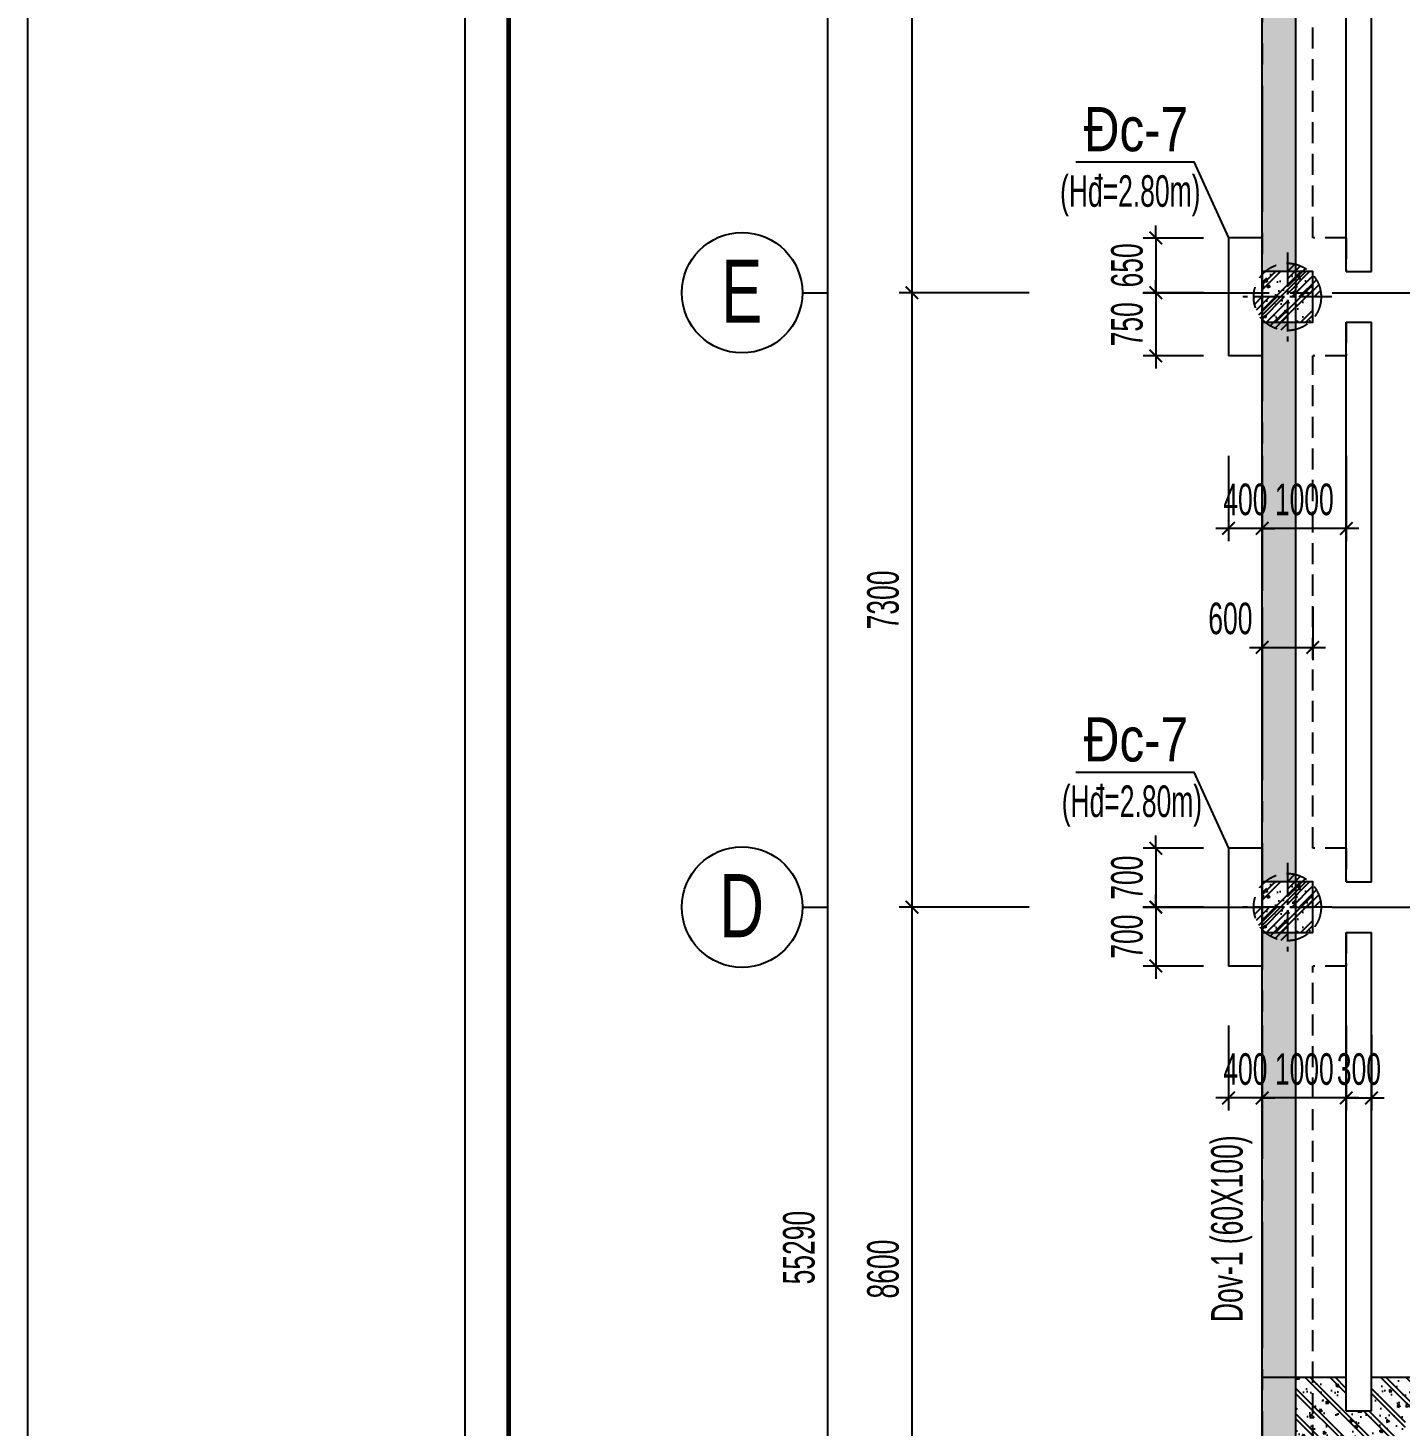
# Model space of a CAD drawing. Extents: x 1719887 to 1865417, y -150890 to 59748.
# Drawn here: x 1719887 to 1736186, y -93613 to -77002 of the extents above; entities that cross this region are included whole.
import ezdxf
from ezdxf.enums import TextEntityAlignment as Align

# ---------------------------------------------------------------- set-up
doc = ezdxf.new("R2010")
doc.units = 0
doc.header["$LTSCALE"] = 1000
doc.header["$MEASUREMENT"] = 0
doc.header["$PDMODE"] = 3
doc.linetypes.add('CENTER2', pattern=[1.125, 0.75, -0.125, 0.125, -0.125])
doc.linetypes.add('HIDDEN', pattern=[0.375, 0.25, -0.125])
doc.layers.get('0').update_dxf_attribs({"linetype": 'CONTINUOUS'})
doc.layers.get('Defpoints').update_dxf_attribs({"linetype": 'CONTINUOUS'})
for name, color, linetype in [('CDC-KHUNGTEN', 7, 'CONTINUOUS'), ('CDC.01.AXIS', 160, 'CENTER2'), ('CDC.02.DIM', 1, 'CONTINUOUS'), ('CDC.03.BORDER', 3, 'CONTINUOUS'), ('CDC.04.HIDDEN', 8, 'HIDDEN'), ('CDC.05.STEEL', 4, 'CONTINUOUS'), ('CDC.06.TEXT', 2, 'CONTINUOUS'), ('CDC.10.HATCH', 9, 'CONTINUOUS'), ('CDC.11.NOTE', 8, 'CONTINUOUS'), ('KCS_CHI', 1, 'CONTINUOUS')]:
    doc.layers.add(name, color=color, linetype=linetype)
doc.styles.add('ARIAL', font='arial.ttf', dxfattribs={"width": 0.6})
doc.dimstyles.new('D150', dxfattribs={"dimscale": 150, "dimtxt": 2.5, "dimasz": 1, "dimexe": 1, "dimexo": 0, "dimgap": 1, "dimtad": 1, "dimdec": 0, "dimdsep": 46, "dimtxsty": 'ARIAL', "dimblk": 'ARCHTICK', "dimcen": 1, "dimdle": 1, "dimclrd": 1, "dimclre": 1, "dimclrt": 2, "dimadec": 0, "dimazin": 0, "dimtfac": 0.00072, "dimtdec": 0, "dimtix": 1, "dimtmove": 2, "dimatfit": 3, "dimldrblk": 'ARCHTICK', "dimfxl": 1, "dimtolj": 1, "dimlwd": -1, "dimlwe": -1, "dimarcsym": 0})

# ---------------------------------------------------------------- blocks, each defined once
blk = doc.blocks.new('_ARCHTICK')
at = {"color": 0, "linetype": 'ByBlock', "const_width": 0.15}
blk.add_lwpolyline([(-0.5, -0.5), (0.5, 0.5)], dxfattribs=at)
blk = doc.blocks.new('*D14')
at = {"layer": 'CDC.02.DIM', "color": 1, "transparency": 16777216}
for p, q in [((1730388, -72698), (1730388, -80298)), ((1731781, -72848), (1730238, -72848)), ((1731781, -80148), (1730238, -80148))]:
    blk.add_line(p, q, dxfattribs=at)
at = {"layer": 'Defpoints', "color": 0, "transparency": 16777216}
for p in [(1731781, -72848), (1730388, -80148), (1731781, -80148)]:
    blk.add_point(p, dxfattribs=at)
at = {"layer": 'CDC.02.DIM', "color": 1, "transparency": 16777216, "xscale": 150, "yscale": 150, "zscale": 150}
for p, rotation in [((1730388, -72848), 90), ((1730388, -80148), 270)]:
    blk.add_blockref('_ARCHTICK', p, dxfattribs=dict(at, rotation=rotation))
at = {"layer": 'CDC.02.DIM', "color": 2, "transparency": 16777216, "insert": (1730046, -76498), "char_height": 375, "attachment_point": 5, "rotation": 90, "style": 'ARIAL'}
blk.add_mtext('\\A1;7300', dxfattribs=at)
blk = doc.blocks.new('*D16')
at = {"layer": 'CDC.02.DIM', "color": 1, "transparency": 16777216}
for p, q in [((1730388, -79998), (1730388, -87598)), ((1731781, -80148), (1730238, -80148)), ((1731781, -87448), (1730238, -87448))]:
    blk.add_line(p, q, dxfattribs=at)
at = {"layer": 'Defpoints', "color": 0, "transparency": 16777216}
for p in [(1731781, -80148), (1730388, -87448), (1731781, -87448)]:
    blk.add_point(p, dxfattribs=at)
at = {"layer": 'CDC.02.DIM', "color": 1, "transparency": 16777216, "xscale": 150, "yscale": 150, "zscale": 150}
for p, rotation in [((1730388, -80148), 90), ((1730388, -87448), 270)]:
    blk.add_blockref('_ARCHTICK', p, dxfattribs=dict(at, rotation=rotation))
at = {"layer": 'CDC.02.DIM', "color": 2, "transparency": 16777216, "insert": (1730046, -83798), "char_height": 375, "attachment_point": 5, "rotation": 90, "style": 'ARIAL'}
blk.add_mtext('\\A1;7300', dxfattribs=at)
blk = doc.blocks.new('*D17')
at = {"layer": 'CDC.02.DIM', "color": 1, "transparency": 16777216}
for p, q in [((1730388, -87298), (1730388, -96198)), ((1731781, -87448), (1730238, -87448)), ((1731781, -96048), (1730238, -96048))]:
    blk.add_line(p, q, dxfattribs=at)
at = {"layer": 'Defpoints', "color": 0, "transparency": 16777216}
for p in [(1731781, -87448), (1730388, -96048), (1731781, -96048)]:
    blk.add_point(p, dxfattribs=at)
at = {"layer": 'CDC.02.DIM', "color": 1, "transparency": 16777216, "xscale": 150, "yscale": 150, "zscale": 150}
for p, rotation in [((1730388, -87448), 90), ((1730388, -96048), 270)]:
    blk.add_blockref('_ARCHTICK', p, dxfattribs=dict(at, rotation=rotation))
at = {"layer": 'CDC.02.DIM', "color": 2, "transparency": 16777216, "insert": (1730046, -91748), "char_height": 375, "attachment_point": 5, "rotation": 90, "style": 'ARIAL'}
blk.add_mtext('\\A1;8600', dxfattribs=at)
blk = doc.blocks.new('*D20')
at = {"layer": 'CDC.02.DIM', "color": 1, "transparency": 16777216}
for p, q in [((1729388, -119288), (1729388, -63697)), ((1731781, -63847), (1729238, -63847)), ((1731781, -119138), (1729238, -119138))]:
    blk.add_line(p, q, dxfattribs=at)
at = {"layer": 'Defpoints', "color": 0, "transparency": 16777216}
for p in [(1729388, -63847), (1731781, -63847), (1731781, -119138)]:
    blk.add_point(p, dxfattribs=at)
at = {"layer": 'CDC.02.DIM', "color": 1, "transparency": 16777216, "xscale": 150, "yscale": 150, "zscale": 150}
for p, rotation in [((1729388, -63847), 90), ((1729388, -119138), 270)]:
    blk.add_blockref('_ARCHTICK', p, dxfattribs=dict(at, rotation=rotation))
at = {"layer": 'CDC.02.DIM', "color": 2, "transparency": 16777216, "insert": (1729046, -91493), "char_height": 375, "attachment_point": 5, "rotation": 90, "style": 'ARIAL'}
blk.add_mtext('\\A1;55290', dxfattribs=at)
blk = doc.blocks.new('MONG')
at = {"layer": 'CDC.10.HATCH'}
h = blk.add_hatch(dxfattribs=at)
h.set_pattern_fill('CHAU-01', color=256, scale=80, style=0, pattern_type=2)
h.set_pattern_definition([(50, (-5e-10, -95344.57), (573.80815, -50.20171), [60, -660]), (355, (-5e-10, -95344.6), (-111.00107, 601.7537), [48, -528]), (100.4514, (47.8, -95348.76), (462.8075, 551.55163), [50.99215, -560.91369]), (46.1842, (-5e-10, -95184.6), (853.79284, -132.4152), [90, -990]), (96.6356, (71.15, -95195.6), (747.73016, 779.2943), [76.48823, -841.3704]), (351.1842, (-5e-10, -95184.6), (747.72956, 779.2949), [72, -792]), (21, (80, -95224.57), (477.52564, -322.09511), [60, -660]), (326, (80, -95224.6), (194.65227, 580.12004), [48, -528]), (71.4514, (119.8, -95251.4), (672.1781, 258.0244), [50.99215, -560.91369]), (37.5, (-5e-10, -95344.57), (9.727884, 266.315083), [0, -521.6, 0, -536, 0, -530]), (7.5, (-5e-10, -95344.57), (210.45563, 315.52937), [0, -305.6, 0, -509.6, 0, -202]), (327.5, (-178.4, -95344.57), (427.05795, -18.043897), [0, -200, 0, -624, 0, -828]), (317.5, (-258.4, -95344.57), (466.548935, 80.083986), [0, -260, 0, -414.4, 0, -588]), (45, (-5e-10, -95344.57), (-240.416306, 240.416306), []), (45, (-5e-10, -95246.57), (-240.416306, 240.416306), [])])
h.paths.add_polyline_path([(1734949, -68421), (1734549, -68421), (1734549, -72738), (1734949, -72738)])
h.paths.add_polyline_path([(1734949, -73338), (1734549, -73338), (1734549, -79897), (1734949, -79897)])
h.paths.add_polyline_path([(1734949, -80497), (1734549, -80497), (1734549, -87148), (1734949, -87148)])
h.paths.add_polyline_path([(1734949, -87748), (1734549, -87748), (1734549, -95748), (1734949, -95748)])
h.paths.add_polyline_path([(1734949, -96348), (1734549, -96348), (1734550, -103213), (1734950, -103213)])
h.paths.add_polyline_path([(1734950, -103813), (1734550, -103813), (1734550, -110158), (1734950, -110158)])
h = blk.add_hatch(dxfattribs=at)
h.set_pattern_fill('CHAU-01', color=256, scale=50, angle=270, style=0, pattern_type=2)
h.set_pattern_definition([(220, (3483905.78, -387218.8), (31.376067, -358.63009), [37.5, -412.5]), (275, (3483905.8, -387218.8), (-376.09607, 69.37567), [30, -330]), (169.5486, (3483908.4, -387248.68), (-344.71977, -289.25469), [31.870095, -350.571056]), (223.8158, (3483805.8, -387218.8), (82.75951, -533.62052), [56.25, -618.75]), (173.3644, (3483812.7, -387263.26), (-487.05894, -467.33135), [47.80514, -525.8565]), (278.8158, (3483805.8, -387218.8), (-487.0593, -467.33097), [45, -495]), (249, (3483830.78, -387268.8), (201.309445, -298.453526), [37.5, -412.5]), (304, (3483830.8, -387268.8), (-362.57502, -121.657666), [30, -330]), (198.5486, (3483847.56, -387293.66), (-161.26525, -420.111314), [31.870095, -350.571056]), (232.5, (3483905.78, -387218.79), (-166.446927, -6.079928), [0, -326, 0, -335, 0, -331.25]), (262.5, (3483905.78, -387218.8), (-197.205856, -131.534769), [0, -191, 0, -318.5, 0, -126.25]), (302.5, (3483905.78, -387107.29), (11.277436, -266.911218), [0, -125, 0, -390, 0, -517.5]), (312.5, (3483905.78, -387057.3), (-50.05249, -291.593085), [0, -162.5, 0, -259, 0, -367.5]), (225, (3483905.78, -387218.8), (-150.26019, 150.26019), []), (225, (3483844.53, -387218.8), (-150.26019, 150.26019), [])])
h.paths.add_polyline_path([(1734549, -80497), (1735149, -80497), (1735149, -79897), (1734549, -79897)])
h = blk.add_hatch(dxfattribs=at)
h.set_pattern_fill('CHAU-01', color=256, scale=50, angle=270, style=0, pattern_type=2)
h.set_pattern_definition([(220, (3483905.8, -394468.87), (31.376067, -358.63009), [37.5, -412.5]), (275, (3483905.8, -394468.87), (-376.09607, 69.37567), [30, -330]), (169.5486, (3483908.4, -394498.76), (-344.71977, -289.25469), [31.870095, -350.571056]), (223.8158, (3483805.8, -394468.87), (82.75951, -533.62052), [56.25, -618.75]), (173.3644, (3483812.7, -394513.34), (-487.05894, -467.33135), [47.80514, -525.8565]), (278.8158, (3483805.8, -394468.9), (-487.0593, -467.33097), [45, -495]), (249, (3483830.8, -394518.87), (201.309445, -298.453526), [37.5, -412.5]), (304, (3483830.8, -394518.87), (-362.57502, -121.657666), [30, -330]), (198.5486, (3483847.57, -394543.74), (-161.26525, -420.111314), [31.870095, -350.571056]), (232.5, (3483905.79, -394468.87), (-166.446927, -6.079928), [0, -326, 0, -335, 0, -331.25]), (262.5, (3483905.79, -394468.87), (-197.205856, -131.534769), [0, -191, 0, -318.5, 0, -126.25]), (302.5, (3483905.79, -394357.37), (11.277436, -266.911218), [0, -125, 0, -390, 0, -517.5]), (312.5, (3483905.8, -394307.37), (-50.05249, -291.593085), [0, -162.5, 0, -259, 0, -367.5]), (225, (3483905.8, -394468.87), (-150.26019, 150.26019), []), (225, (3483844.54, -394468.87), (-150.26019, 150.26019), [])])
h.paths.add_polyline_path([(1734549, -87748), (1735149, -87748), (1735149, -87148), (1734549, -87148)])
at = {"layer": 'CDC.01.AXIS', "ltscale": 2}
for p, q in [((1734550, -61938), (1734550, -120474)), ((1733131, -80148), (1840145, -80148)), ((1733131, -87448), (1840145, -87448))]:
    blk.add_line(p, q, dxfattribs=at)
at = {"layer": 'CDC.05.STEEL'}
for p, q in [((1734550, -119137), (1734549, -67821)), ((1734950, -118537), (1734949, -67979))]:
    blk.add_line(p, q, dxfattribs=at)
at = {"layer": 'CDC.05.STEEL', "ltscale": 2000}
for points in [[(1734549, -79897), (1734549, -80497), (1735149, -80497), (1735149, -79897)], [(1734549, -87148), (1734549, -87748), (1735149, -87748), (1735149, -87148)]]:
    blk.add_lwpolyline(points, close=True, dxfattribs=at)
blk = doc.blocks.new('*D194')
at = {"layer": 'CDC.02.DIM', "color": 1, "transparency": 16777216}
for p, q in [((1734549, -82085), (1734549, -83098)), ((1735548, -82085), (1735548, -83098)), ((1735698, -82948), (1734399, -82948))]:
    blk.add_line(p, q, dxfattribs=at)
at = {"layer": 'Defpoints', "color": 0, "transparency": 16777216}
for p in [(1734549, -82085), (1735548, -82085), (1734549, -82948)]:
    blk.add_point(p, dxfattribs=at)
at = {"layer": 'CDC.02.DIM', "color": 1, "transparency": 16777216, "xscale": 150, "yscale": 150, "zscale": 150, "rotation": 180}
blk.add_blockref('_ARCHTICK', (1734549, -82948), dxfattribs=at)
at = {"layer": 'CDC.02.DIM', "color": 1, "transparency": 16777216, "xscale": 150, "yscale": 150, "zscale": 150}
blk.add_blockref('_ARCHTICK', (1735548, -82948), dxfattribs=at)
at = {"layer": 'CDC.02.DIM', "color": 2, "transparency": 16777216, "insert": (1735049, -82606), "char_height": 375, "attachment_point": 5, "style": 'ARIAL'}
blk.add_mtext('\\A1;1000', dxfattribs=at)
blk = doc.blocks.new('*D195')
at = {"layer": 'CDC.02.DIM', "color": 1, "transparency": 16777216}
for p, q in [((1734148, -82085), (1734148, -83098)), ((1734549, -82085), (1734549, -83098)), ((1734148, -82948), (1733998, -82948)), ((1734549, -82948), (1734148, -82948)), ((1734549, -82948), (1734699, -82948))]:
    blk.add_line(p, q, dxfattribs=at)
at = {"layer": 'Defpoints', "color": 0, "transparency": 16777216}
for p in [(1734148, -82085), (1734549, -82085), (1734148, -82948)]:
    blk.add_point(p, dxfattribs=at)
at = {"layer": 'CDC.02.DIM', "color": 1, "transparency": 16777216, "xscale": 150, "yscale": 150, "zscale": 150}
blk.add_blockref('_ARCHTICK', (1734148, -82948), dxfattribs=at)
at = {"layer": 'CDC.02.DIM', "color": 1, "transparency": 16777216, "xscale": 150, "yscale": 150, "zscale": 150, "rotation": 180}
blk.add_blockref('_ARCHTICK', (1734549, -82948), dxfattribs=at)
at = {"layer": 'CDC.02.DIM', "color": 2, "transparency": 16777216, "insert": (1734349, -82606), "char_height": 375, "attachment_point": 5, "style": 'ARIAL'}
blk.add_mtext('\\A1;400', dxfattribs=at)
blk = doc.blocks.new('*D329')
at = {"layer": 'CDC.02.DIM', "color": 1, "transparency": 16777216}
for p, q in [((1734549, -88853), (1734549, -89865)), ((1735548, -88853), (1735548, -89865)), ((1735698, -89715), (1734399, -89715))]:
    blk.add_line(p, q, dxfattribs=at)
at = {"layer": 'Defpoints', "color": 0, "transparency": 16777216}
for p in [(1734549, -88853), (1735548, -88853), (1734549, -89715)]:
    blk.add_point(p, dxfattribs=at)
at = {"layer": 'CDC.02.DIM', "color": 1, "transparency": 16777216, "xscale": 150, "yscale": 150, "zscale": 150, "rotation": 180}
blk.add_blockref('_ARCHTICK', (1734549, -89715), dxfattribs=at)
at = {"layer": 'CDC.02.DIM', "color": 1, "transparency": 16777216, "xscale": 150, "yscale": 150, "zscale": 150}
blk.add_blockref('_ARCHTICK', (1735548, -89715), dxfattribs=at)
at = {"layer": 'CDC.02.DIM', "color": 2, "transparency": 16777216, "insert": (1735049, -89374), "char_height": 375, "attachment_point": 5, "style": 'ARIAL'}
blk.add_mtext('\\A1;1000', dxfattribs=at)
blk = doc.blocks.new('*D330')
at = {"layer": 'CDC.02.DIM', "color": 1, "transparency": 16777216}
for p, q in [((1734148, -88853), (1734148, -89865)), ((1734549, -88853), (1734549, -89865)), ((1734148, -89715), (1733998, -89715)), ((1734549, -89715), (1734148, -89715)), ((1734549, -89715), (1734699, -89715))]:
    blk.add_line(p, q, dxfattribs=at)
at = {"layer": 'Defpoints', "color": 0, "transparency": 16777216}
for p in [(1734148, -88853), (1734549, -88853), (1734148, -89715)]:
    blk.add_point(p, dxfattribs=at)
at = {"layer": 'CDC.02.DIM', "color": 1, "transparency": 16777216, "xscale": 150, "yscale": 150, "zscale": 150}
blk.add_blockref('_ARCHTICK', (1734148, -89715), dxfattribs=at)
at = {"layer": 'CDC.02.DIM', "color": 1, "transparency": 16777216, "xscale": 150, "yscale": 150, "zscale": 150, "rotation": 180}
blk.add_blockref('_ARCHTICK', (1734549, -89715), dxfattribs=at)
at = {"layer": 'CDC.02.DIM', "color": 2, "transparency": 16777216, "insert": (1734349, -89374), "char_height": 375, "attachment_point": 5, "style": 'ARIAL'}
blk.add_mtext('\\A1;400', dxfattribs=at)
blk = doc.blocks.new('*D370')
at = {"layer": 'CDC.02.DIM', "color": 1, "transparency": 16777216}
for p, q in [((1733285, -79498), (1733285, -79348)), ((1733850, -79498), (1733135, -79498)), ((1733285, -79498), (1733285, -80148)), ((1733850, -80148), (1733135, -80148)), ((1733285, -80148), (1733285, -80298))]:
    blk.add_line(p, q, dxfattribs=at)
at = {"layer": 'Defpoints', "color": 0, "transparency": 16777216}
for p in [(1733850, -79498), (1733285, -80148), (1733850, -80148)]:
    blk.add_point(p, dxfattribs=at)
at = {"layer": 'CDC.02.DIM', "color": 1, "transparency": 16777216, "xscale": 150, "yscale": 150, "zscale": 150}
for p, rotation in [((1733285, -79498), 270), ((1733285, -80148), 90)]:
    blk.add_blockref('_ARCHTICK', p, dxfattribs=dict(at, rotation=rotation))
at = {"layer": 'CDC.02.DIM', "color": 2, "transparency": 16777216, "insert": (1732944, -79823), "char_height": 375, "attachment_point": 5, "rotation": 90, "style": 'ARIAL'}
blk.add_mtext('\\A1;650', dxfattribs=at)
blk = doc.blocks.new('*D371')
at = {"layer": 'CDC.02.DIM', "color": 1, "transparency": 16777216}
for p, q in [((1733285, -80148), (1733285, -79998)), ((1733850, -80148), (1733135, -80148)), ((1733285, -80148), (1733285, -80898)), ((1733850, -80898), (1733135, -80898)), ((1733285, -80898), (1733285, -81048))]:
    blk.add_line(p, q, dxfattribs=at)
at = {"layer": 'Defpoints', "color": 0, "transparency": 16777216}
for p in [(1733850, -80148), (1733285, -80898), (1733850, -80898)]:
    blk.add_point(p, dxfattribs=at)
at = {"layer": 'CDC.02.DIM', "color": 1, "transparency": 16777216, "xscale": 150, "yscale": 150, "zscale": 150}
for p, rotation in [((1733285, -80148), 270), ((1733285, -80898), 90)]:
    blk.add_blockref('_ARCHTICK', p, dxfattribs=dict(at, rotation=rotation))
at = {"layer": 'CDC.02.DIM', "color": 2, "transparency": 16777216, "insert": (1732944, -80523), "char_height": 375, "attachment_point": 5, "rotation": 90, "style": 'ARIAL'}
blk.add_mtext('\\A1;750', dxfattribs=at)
blk = doc.blocks.new('*D372')
at = {"layer": 'CDC.02.DIM', "color": 1, "transparency": 16777216}
for p, q in [((1733285, -86748), (1733285, -86598)), ((1733850, -86748), (1733135, -86748)), ((1733285, -86748), (1733285, -87448)), ((1733850, -87448), (1733135, -87448)), ((1733285, -87448), (1733285, -87598))]:
    blk.add_line(p, q, dxfattribs=at)
at = {"layer": 'Defpoints', "color": 0, "transparency": 16777216}
for p in [(1733850, -86748), (1733285, -87448), (1733850, -87448)]:
    blk.add_point(p, dxfattribs=at)
at = {"layer": 'CDC.02.DIM', "color": 1, "transparency": 16777216, "xscale": 150, "yscale": 150, "zscale": 150}
for p, rotation in [((1733285, -86748), 270), ((1733285, -87448), 90)]:
    blk.add_blockref('_ARCHTICK', p, dxfattribs=dict(at, rotation=rotation))
at = {"layer": 'CDC.02.DIM', "color": 2, "transparency": 16777216, "insert": (1732944, -87098), "char_height": 375, "attachment_point": 5, "rotation": 90, "style": 'ARIAL'}
blk.add_mtext('\\A1;700', dxfattribs=at)
blk = doc.blocks.new('*D373')
at = {"layer": 'CDC.02.DIM', "color": 1, "transparency": 16777216}
for p, q in [((1733285, -87448), (1733285, -87298)), ((1733850, -87448), (1733135, -87448)), ((1733285, -87448), (1733285, -88148)), ((1733850, -88148), (1733135, -88148)), ((1733285, -88148), (1733285, -88298))]:
    blk.add_line(p, q, dxfattribs=at)
at = {"layer": 'Defpoints', "color": 0, "transparency": 16777216}
for p in [(1733850, -87448), (1733285, -88148), (1733850, -88148)]:
    blk.add_point(p, dxfattribs=at)
at = {"layer": 'CDC.02.DIM', "color": 1, "transparency": 16777216, "xscale": 150, "yscale": 150, "zscale": 150}
for p, rotation in [((1733285, -87448), 270), ((1733285, -88148), 90)]:
    blk.add_blockref('_ARCHTICK', p, dxfattribs=dict(at, rotation=rotation))
at = {"layer": 'CDC.02.DIM', "color": 2, "transparency": 16777216, "insert": (1732944, -87798), "char_height": 375, "attachment_point": 5, "rotation": 90, "style": 'ARIAL'}
blk.add_mtext('\\A1;700', dxfattribs=at)
blk = doc.blocks.new('*D1036')
at = {"layer": 'CDC.02.DIM', "color": 1, "transparency": 16777216}
for p, q in [((1735548, -88965), (1735548, -89865)), ((1735848, -88965), (1735848, -89865)), ((1735548, -89715), (1735398, -89715)), ((1735548, -89715), (1735848, -89715)), ((1735848, -89715), (1735998, -89715))]:
    blk.add_line(p, q, dxfattribs=at)
at = {"layer": 'Defpoints', "color": 0, "transparency": 16777216}
for p in [(1735548, -88853), (1735848, -88853), (1735848, -89715)]:
    blk.add_point(p, dxfattribs=at)
at = {"layer": 'CDC.02.DIM', "color": 1, "transparency": 16777216, "xscale": 150, "yscale": 150, "zscale": 150}
blk.add_blockref('_ARCHTICK', (1735548, -89715), dxfattribs=at)
at = {"layer": 'CDC.02.DIM', "color": 1, "transparency": 16777216, "xscale": 150, "yscale": 150, "zscale": 150, "rotation": 180}
blk.add_blockref('_ARCHTICK', (1735848, -89715), dxfattribs=at)
at = {"layer": 'CDC.02.DIM', "color": 2, "transparency": 16777216, "insert": (1735698, -89374), "char_height": 375, "attachment_point": 5, "style": 'ARIAL'}
blk.add_mtext('\\A1;300', dxfattribs=at)
blk = doc.blocks.new('*D1093')
at = {"layer": 'Defpoints', "color": 0, "transparency": 16777216}
for p in [(1734549, -83885), (1735149, -83885), (1735149, -84362)]:
    blk.add_point(p, dxfattribs=at)
at = {"layer": 'KCS_CHI', "color": 1, "transparency": 16777216}
for p, q in [((1734549, -83885), (1734549, -84512)), ((1735149, -83885), (1735149, -84512)), ((1734399, -84362), (1735299, -84362))]:
    blk.add_line(p, q, dxfattribs=at)
at = {"layer": 'KCS_CHI', "color": 1, "transparency": 16777216, "xscale": 150, "yscale": 150, "zscale": 150, "rotation": 180}
blk.add_blockref('_ARCHTICK', (1734549, -84362), dxfattribs=at)
at = {"layer": 'KCS_CHI', "color": 1, "transparency": 16777216, "xscale": 150, "yscale": 150, "zscale": 150}
blk.add_blockref('_ARCHTICK', (1735149, -84362), dxfattribs=at)
at = {"layer": 'KCS_CHI', "color": 2, "transparency": 16777216, "insert": (1734171, -84020), "char_height": 375, "attachment_point": 5, "style": 'ARIAL'}
blk.add_mtext('\\A1;600', dxfattribs=at)
blk = doc.blocks.new('KHUNG TEN')
at = {"layer": 'CDC-KHUNGTEN', "color": 8}
blk.add_lwpolyline([(75095.9, 1100), (83000, 1100), (83000, 58300), (3000, 58300), (3000, 1100), (75095.9, 1100)], dxfattribs=at)
at = {"layer": 'CDC-KHUNGTEN', "color": 255, "lineweight": 60}
blk.add_lwpolyline([(74900, 1400), (74900, 58000), (3300, 58000), (3300, 1400), (74900, 1400)], close=True, dxfattribs=at)
at = {"layer": 'Defpoints', "color": 1, "ltscale": 0.2}
blk.add_lwpolyline([(0, 0), (0, 59400), (84100, 59400), (84100, 0), (0, 0)], close=True, dxfattribs=at)

msp = doc.modelspace()

# ---------------------------------------------------------------- hatches: boundary and pattern name
at = {"layer": 'CDC.10.HATCH'}
h = msp.add_hatch(dxfattribs=at)
h.set_pattern_fill('ANSI31', color=256, scale=500, style=0)
h.set_pattern_definition([(45, (-41815.577, 1186.86), (-44.1941738, 44.1941738), [])])
h.paths.add_polyline_path([(1734848.1, -79797.5), (1734848.1, -80197.5), (1735248.1, -80197.5, 0.4142136)])
h.paths.add_polyline_path([(1734848.1, -80197.5), (1734448.1, -80197.5, 0.4142136), (1734848.1, -80597.5)])
h = msp.add_hatch(dxfattribs=at)
h.set_pattern_fill('ANSI31', color=256, scale=500, style=0)
h.set_pattern_definition([(45, (-41815.57, -6063.22), (-44.1941738, 44.1941738), [])])
h.paths.add_polyline_path([(1734848.1, -87047.6), (1734848.1, -87447.6), (1735248.1, -87447.6, 0.4142136)])
h.paths.add_polyline_path([(1734848.1, -87447.6), (1734448.1, -87447.6, 0.4142136), (1734848.1, -87847.6)])
h = msp.add_hatch(dxfattribs=at)
h.set_pattern_fill('CHAU-01', color=256, scale=50, angle=-90, style=0, pattern_type=2)
h.set_pattern_definition([(320, (1851194.5, 1683802.78), (-31.376067, -358.63009), [37.5, -412.5]), (265, (1851194.5, 1683802.8), (376.09607, 69.37567), [30, -330]), (10.4514, (1851191.9, 1683772.9), (344.71977, -289.25469), [31.870095, -350.571056]), (316.1842, (1851294.5, 1683802.8), (-82.75951, -533.62052), [56.25, -618.75]), (6.6356, (1851287.6, 1683758.3), (487.05894, -467.33135), [47.80514, -525.8565]), (261.1842, (1851294.5, 1683802.8), (487.0593, -467.33097), [45, -495]), (291, (1851269.5, 1683752.78), (-201.309445, -298.453526), [37.5, -412.5]), (236, (1851269.5, 1683752.8), (362.57502, -121.657666), [30, -330]), (341.4514, (1851252.73, 1683727.9), (161.26525, -420.111314), [31.870095, -350.571056]), (307.5, (1851194.51, 1683802.78), (166.446927, -6.079928), [0, -326, 0, -335, 0, -331.25]), (277.5, (1851194.51, 1683802.78), (197.205856, -131.534769), [0, -191, 0, -318.5, 0, -126.25]), (237.5, (1851194.51, 1683914.28), (-11.277436, -266.911218), [0, -125, 0, -390, 0, -517.5]), (227.5, (1851194.5, 1683964.28), (50.05249, -291.593085), [0, -162.5, 0, -259, 0, -367.5]), (315, (1851194.5, 1683802.78), (150.26019, 150.26019), []), (315, (1851255.76, 1683802.78), (150.26019, 150.26019), [])])
h.paths.add_polyline_path([(1735147.2, -93833.6), (1736248.2, -93833.6), (1736248.2, -93433.6), (1736651.5, -93433.6), (1736651.5, -93308.3), (1736745.5, -93267.5), (1736557.5, -93199.1), (1736651.5, -93158.3), (1736651.5, -93033.6), (1735848.2, -93033.6), (1735848.2, -93433.6), (1735548.2, -93433.6), (1735548.2, -93033.6), (1734947.9, -93033.6), (1734947.9, -94033.6), (1735147.2, -94033.6)])

# ---------------------------------------------------------------- linework, layer by layer
at = {"layer": 'CDC.01.AXIS', "ltscale": 0.5}
for p, q in [((1734848.1, -79669.5), (1734848.1, -80725.5)), ((1735376.1, -80197.5), (1734320.1, -80197.5)), ((1734848.1, -86919.6), (1734848.1, -87975.6)), ((1735376.1, -87447.6), (1734320.1, -87447.6))]:
    msp.add_line(p, q, dxfattribs=at)
at = {"layer": 'CDC.03.BORDER'}
for p, q in [((1735548.2, -79897.7), (1735548.2, -73338)), ((1735848.2, -79897.7), (1735848.2, -73338)), ((1734148.1, -79497.5), (1734148.1, -80897.5)), ((1734549.4, -79497.5), (1734148.1, -79497.5)), ((1735548.1, -79897.7), (1735848.2, -79897.7)), ((1735548.1, -80497.7), (1735848.2, -80497.7)), ((1735548.2, -87147.7), (1735548.2, -80497.7)), ((1735848.2, -87147.7), (1735848.2, -80497.7)), ((1734549.4, -80897.5), (1734148.1, -80897.5)), ((1734148.1, -86747.6), (1734148.1, -88147.6)), ((1734549.4, -86747.6), (1734148.1, -86747.6)), ((1735548.1, -87147.7), (1735848.2, -87147.7)), ((1735548.1, -87747.7), (1735848.2, -87747.7)), ((1735548.2, -93433.6), (1735548.2, -87747.7)), ((1735848.2, -93433.6), (1735848.2, -87747.7)), ((1734549.4, -88147.6), (1734148.1, -88147.6)), ((1734547.2, -93033.6), (1735548.2, -93033.6)), ((1735848.2, -93033.6), (1736655.3, -93033.6)), ((1735546.9, -93433.6), (1735848.2, -93433.6))]:
    msp.add_line(p, q, dxfattribs=at)
at = {"layer": 'CDC.04.HIDDEN'}
for p, q in [((1735149.4, -79497.5), (1735149.3, -73737.8)), ((1735548.1, -79497.5), (1735149.4, -79497.5)), ((1735548.1, -79497.5), (1735548.1, -79897.7)), ((1735548.1, -80497.7), (1735548.1, -80897.5)), ((1735548.1, -80897.5), (1735149.4, -80897.5)), ((1735149.4, -86747.6), (1735149.4, -80897.5)), ((1735548.1, -86747.6), (1735149.4, -86747.6)), ((1735548.1, -86747.6), (1735548.1, -87147.7)), ((1735548.1, -87747.7), (1735548.1, -88147.6)), ((1735548.1, -88147.6), (1735149.4, -88147.6)), ((1735149.5, -95347.7), (1735149.4, -88147.6))]:
    msp.add_line(p, q, dxfattribs=at)
for centre in [(1734848.1, -80197.5), (1734848.1, -87447.6)]:
    msp.add_circle(centre, 400, dxfattribs=at)
at = {"layer": 'CDC.11.NOTE'}
for points in [[(1732333.5, -78594.7), (1733738.3, -78594.7), (1734148.5, -79497.5)], [(1732333.5, -85844.8), (1733738.2, -85844.8), (1734148.5, -86747.6)]]:
    msp.add_lwpolyline(points, dxfattribs=at)
at = {"layer": 'KCS_CHI'}
for p, q in [((1729085.9, -80147.7), (1729387.8, -80147.7)), ((1729085.9, -87447.7), (1729387.8, -87447.7))]:
    msp.add_line(p, q, dxfattribs=at)
for centre in [(1728370, -80147.7), (1728370, -87447.7)]:
    msp.add_circle(centre, 715.9, dxfattribs=at)

# ---------------------------------------------------------------- block references
at = {"layer": 'CDC.06.TEXT', "xscale": 1.730439951605972, "yscale": 1.730439951605972, "zscale": 1.730439951605972}
msp.add_blockref('KHUNG TEN', (1719886.7, -150889.9), dxfattribs=at)
at = {"layer": 'CDC.10.HATCH'}
msp.add_blockref('MONG', (0, 0), dxfattribs=at)

# ---------------------------------------------------------------- texts
at = {"layer": 'CDC.06.TEXT', "style": 'ARIAL'}
for s, height, width, p in [('Đc-7', 525, 0.8, (1733049.1, -78204.6)), ('(Hđ=2.80m)', 375, 0.6, (1732981.6, -78939.4)), ('Đc-7', 525, 0.8, (1733049.1, -85454.7)), ('(Hđ=2.80m)', 375, 0.6, (1733001.2, -86189.5))]:
    msp.add_text(s, height=height, dxfattribs=dict(at, width=width)).set_placement(p, align=Align.MIDDLE_CENTER)
at = {"layer": 'CDC.06.TEXT', "style": 'ARIAL', "width": 0.6}
msp.add_text('Dov-1 (60X100)', height=375, rotation=90, dxfattribs=at).set_placement((1734129.3, -91268.6), align=Align.MIDDLE_CENTER)
at = {"layer": 'CDC.06.TEXT', "char_height": 750, "width": 696.96, "attachment_point": 2, "line_spacing_factor": 0.938532}
for s, insert in [('{\\fArial|b0|i0|c0|p34;\\W0.7;E}', (1728365.4, -79755.1)), ('{\\fArial|b0|i0|c0|p34;\\W0.7;D}', (1728365.4, -87055.1))]:
    msp.add_mtext(s, dxfattribs=dict(at, insert=insert))

# ---------------------------------------------------------------- dimensions: what is measured, and where the dimension line sits
at = {"layer": 'CDC.02.DIM'}
for base, p1, p2, picture, middle in [((1729387.8, -63847.3), (1731781, -119137.7), (1731781, -63847.3), '*D20', (1729046.3, -91492.5)), ((1730387.6, -80147.7), (1731781, -72847.7), (1731781, -80147.7), '*D14', (1730046, -76497.7)), ((1733285.2, -80147.7), (1733849.9, -79497.5), (1733849.9, -80147.7), '*D370', (1732943.8, -79822.6)), ((1730387.6, -87447.7), (1731781, -80147.7), (1731781, -87447.7), '*D16', (1730046, -83797.7)), ((1733285.2, -80897.5), (1733849.9, -80147.7), (1733849.9, -80897.5), '*D371', (1732943.8, -80522.6)), ((1733285.2, -87447.7), (1733849.9, -86747.6), (1733849.9, -87447.7), '*D372', (1732943.8, -87097.7)), ((1730387.6, -96047.7), (1731781, -87447.7), (1731781, -96047.7), '*D17', (1730046.1, -91747.7)), ((1733285.2, -88147.6), (1733849.9, -87447.7), (1733849.9, -88147.6), '*D373', (1732943.8, -87797.7))]:
    dim = msp.add_linear_dim(base=base, p1=p1, p2=p2, angle=90, dimstyle='D150', dxfattribs=at)
    dim.commit()
    dim.dimension.update_dxf_attribs({"geometry": picture, "text_midpoint": middle})
for base, p1, p2, picture, middle in [((1734148.3, -82947.7), (1734548.7, -82085.3), (1734148.3, -82085.3), '*D195', (1734348.5, -82606.2)), ((1734548.7, -82947.7), (1735548.3, -82085.3), (1734548.7, -82085.3), '*D194', (1735048.5, -82606.2)), ((1734148.3, -89715.3), (1734548.7, -88853), (1734148.3, -88853), '*D330', (1734348.5, -89373.8)), ((1734548.7, -89715.3), (1735548.3, -88853), (1734548.7, -88853), '*D329', (1735048.5, -89373.8))]:
    dim = msp.add_linear_dim(base=base, p1=p1, p2=p2, dimstyle='D150', dxfattribs=at)
    dim.commit()
    dim.dimension.update_dxf_attribs({"geometry": picture, "text_midpoint": middle})
dim = msp.add_linear_dim(base=(1735848.2, -89715.3), p1=(1735548.3, -88853), p2=(1735848.2, -88853), dimstyle='D150', override={"dimfxl": 5, "dimfxlon": 1}, dxfattribs=at)
dim.commit()
dim.dimension.update_dxf_attribs({"geometry": '*D1036', "text_midpoint": (1735698.2, -89373.7)})
at = {"layer": 'KCS_CHI'}
dim = msp.add_linear_dim(base=(1735149.4, -84361.8), p1=(1734549.4, -83885.2), p2=(1735149.4, -83885.2), dimstyle='D150', override={"dimfxl": 5, "dimfxlon": 1, "dimarcsym": 1}, dxfattribs=at)
dim.commit()
dim.dimension.update_dxf_attribs({"geometry": '*D1093', "text_midpoint": (1734170.6, -84020.3), "dimtype": 160})

doc.saveas('drawing.dxf')
